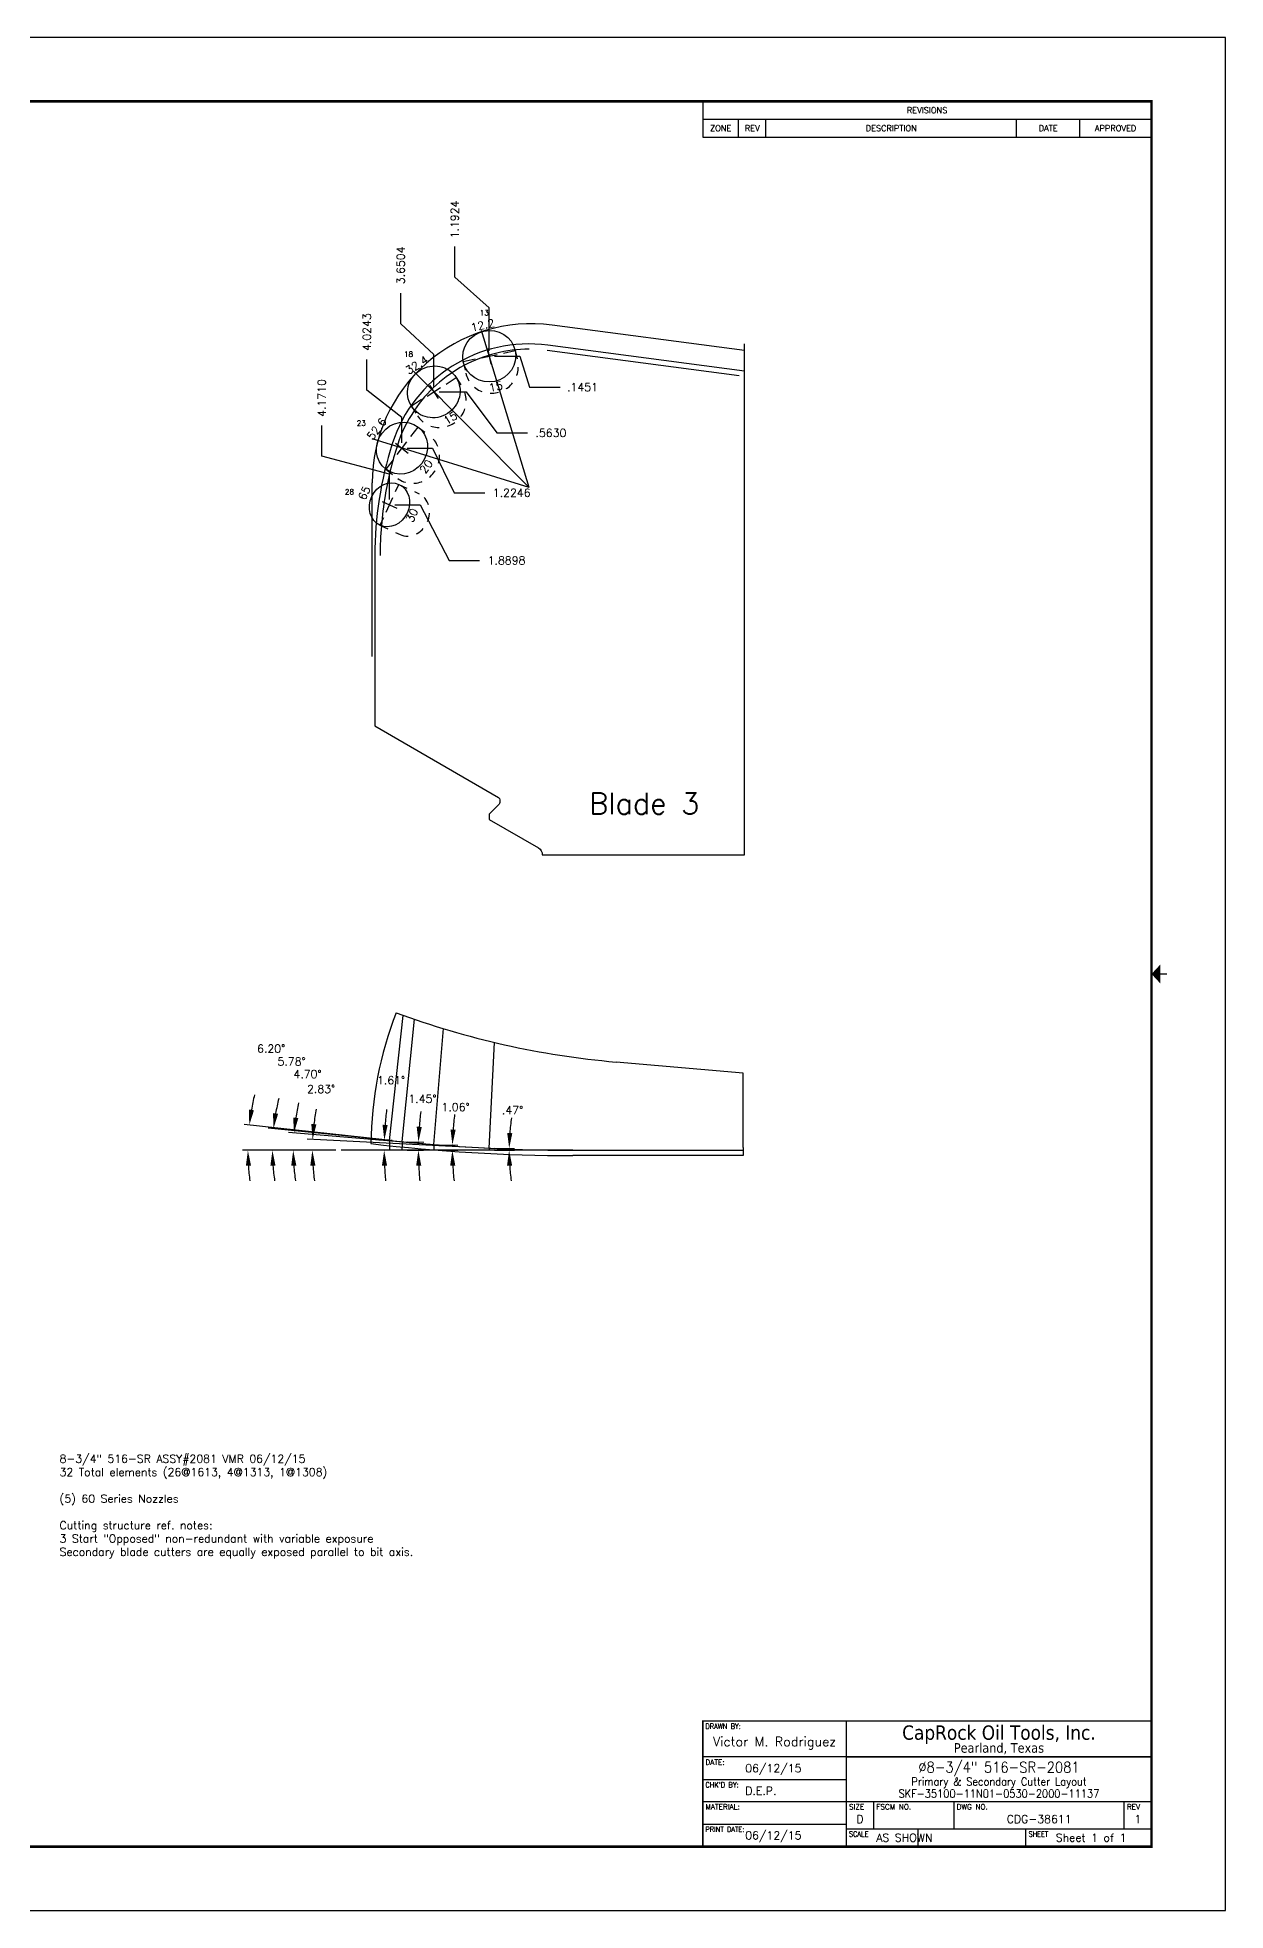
# Model space of a CAD drawing. Extents: x 72.5 to 140.5, y 4 to 26.
# Drawn here: x 92.53 to 106.5, y 3.96 to 25.96 of the extents above; entities that cross this region are included whole.
import ezdxf
from ezdxf.enums import TextEntityAlignment as Align

# ---------------------------------------------------------------- set-up
doc = ezdxf.new("R2010")
doc.units = 0
doc.header["$MEASUREMENT"] = 0
doc.header["$PDMODE"] = 3
doc.linetypes.add('CENTER2', pattern=[1.125, 0.75, -0.125, 0.125, -0.125])
doc.linetypes.add('HIDDEN2', pattern=[0.1875, 0.125, -0.0625])
doc.layers.get('0').update_dxf_attribs({"linetype": 'CONTINUOUS'})
doc.layers.get('Defpoints').update_dxf_attribs({"color": 10, "linetype": 'CONTINUOUS'})
doc.layers.add('Blade3', color=7, linetype='CONTINUOUS', true_color=0x00cc00)
for name, color, linetype in [('CLine', 5, 'CENTER2'), ('Dims', 4, 'CONTINUOUS'), ('Title Block', 7, 'CONTINUOUS')]:
    doc.layers.add(name, color=color, linetype=linetype)
doc.styles.add('Block', font='tahoma.ttf')
doc.styles.add('RomanD', font='romand.shx', dxfattribs={"width": 0.9})
doc.styles.add('RomanS', font='romans')
doc.dimstyles.get("Standard").update_dxf_attribs({"dimtxt": 0.094, "dimasz": 0.18, "dimexe": 0.0625, "dimexo": 0.0625, "dimgap": 0.09, "dimtad": 0, "dimtih": 1, "dimtoh": 1, "dimdec": 4, "dimzin": 4, "dimdsep": 46, "dimtxsty": 'RomanS', "dimcen": 0.09, "dimazin": 1, "dimtfac": 1, "dimtdec": 4, "dimtofl": 0, "dimtmove": 0, "dimatfit": 1, "dimfxl": 1, "dimtolj": 1, "dimtzin": 0, "dimarcsym": 0})

# ---------------------------------------------------------------- blocks, each defined once
blk = doc.blocks.new('COT_Dblock')
at = {"layer": 'Defpoints'}
blk.add_point((33.812, 21.812), dxfattribs=at)
at = {"layer": 'Title Block'}
for p, q in [((27.857, 21.25), (27.857, 20.828)), ((27.857, 21.039), (33.13, 21.039)), ((28.278, 20.828), (28.278, 21.039)), ((28.599, 20.828), (28.599, 21.039)), ((31.544, 20.828), (31.544, 21.039)), ((32.286, 20.828), (32.286, 21.039)), ((27.857, 20.828), (33.13, 20.828)), ((29.544, 1.805), (27.857, 1.805)), ((27.857, 1.539), (29.544, 1.539)), ((27.857, 1.282), (33.13, 1.282)), ((29.865, 0.961), (29.865, 1.282)), ((30.81, 0.961), (30.81, 1.282)), ((32.809, 0.961), (32.809, 1.282)), ((27.857, 1.016), (29.544, 1.016)), ((29.544, 0.961), (33.13, 0.961)), ((30.388, 0.75), (30.388, 0.961)), ((31.653, 0.75), (31.653, 0.961))]:
    blk.add_line(p, q, dxfattribs=at)
at = {"layer": 'Title Block', "color": 8}
blk.add_lwpolyline([(0, 0), (34, 0), (34, 22), (0, 22)], close=True, dxfattribs=at)
at = {"layer": 'Title Block', "const_width": 0.03}
blk.add_lwpolyline([(33.13, 21.25), (0.87, 21.25), (0.87, 0.75), (33.13, 0.75)], close=True, dxfattribs=at)
at = {"layer": 'Title Block'}
for points, const_width in [([(33.31, 11), (33.235, 11)], 0.015), ([(27.857, 0.75), (27.857, 2.227), (33.13, 2.227)], 0.0169), ([(29.544, 0.75), (29.544, 2.227)], 0.0169), ([(29.544, 1.805), (33.13, 1.805)], 0.0169)]:
    blk.add_lwpolyline(points, dxfattribs=dict(at, const_width=const_width))
blk.add_solid([(33.235, 10.887), (33.235, 11.113), (33.13, 11)], dxfattribs=at)
for s, height, style, p in [('REVISIONS', 0.0703, 'RomanS', (30.493, 21.145)), ('ZONE', 0.0703, 'RomanS', (28.067, 20.934)), ('REV', 0.0703, 'RomanS', (28.439, 20.934)), ('DESCRIPTION', 0.07031, 'RomanS', (30.071, 20.934)), ('DATE', 0.0703, 'RomanS', (31.915, 20.934)), ('APPROVED', 0.0703, 'RomanS', (32.708, 20.934)), ('CapRock Oil Tools, Inc.', 0.16875, 'Block', (31.337, 2.09)), ('Pearland, Texas', 0.1125, 'Block', (31.337, 1.91))]:
    blk.add_text(s, height=height, dxfattribs=dict(at, style=style)).set_placement(p, align=Align.MIDDLE_CENTER)
at = {"layer": 'Title Block', "style": 'RomanS'}
for s, width, p in [('DRAWN BY:', 0.86, (27.888, 2.195)), ("CHK'D BY:", 0.91, (27.888, 1.508)), ('PRINT DATE:', 0.78, (27.888, 0.985)), ('SCALE', 0.9, (29.575, 0.93)), ('SHEET', 0.9, (31.685, 0.93))]:
    blk.add_text(s, height=0.0625, dxfattribs=dict(at, width=width)).set_placement(p, align=Align.TOP_LEFT)
for s, p in [('DATE:', (27.888, 1.773)), ('MATERIAL:', (27.888, 1.25)), ('SIZE', (29.575, 1.25)), ('FSCM NO.', (29.896, 1.25)), ('DWG NO.', (30.841, 1.25)), ('REV', (32.841, 1.25))]:
    blk.add_text(s, height=0.0625, dxfattribs=at).set_placement(p, align=Align.TOP_LEFT)
at = {"layer": 'Title Block', "color": 3, "style": 'RomanS'}
blk.add_text('D', height=0.094, dxfattribs=at).set_placement((29.704, 1.121), align=Align.TOP_CENTER)
at = {"layer": 'Title Block', "color": 1, "style": 'RomanS', "flags": 8}
for tag, p in [('FNAME', (0.62, 3.75)), ('REVDATE', (0.62, 2.25)), ('USER', (0.62, 0.75))]:
    blk.add_attdef(tag, text='', height=0.047, rotation=90, dxfattribs=at).set_placement(p, align=Align.BOTTOM_LEFT)
at = {"layer": 'Title Block', "color": 3, "style": 'RomanS', "flags": 8}
blk.add_attdef('DRAWN', text='', height=0.11, dxfattribs=at).set_placement((28.7, 1.984), align=Align.MIDDLE_CENTER)
for tag, p in [('DDATE', (28.356, 1.672)), ('CHECK', (28.356, 1.406)), ('MATRL', (28.356, 1.149)), ('PDATE', (28.356, 0.883)), ('SCALE', (29.896, 0.855)), ('SHEET', (32.005, 0.855))]:
    blk.add_attdef(tag, text='', height=0.094, dxfattribs=at).set_placement(p, align=Align.MIDDLE_LEFT)
at = {"layer": 'Title Block', "color": 3, "style": 'RomanD', "width": 0.9, "flags": 8}
for tag, height, p in [('TITL1', 0.125, (31.337, 1.684)), ('TITL2', 0.094, (31.337, 1.514)), ('TITL3', 0.094, (31.337, 1.374))]:
    blk.add_attdef(tag, text='', height=height, dxfattribs=at).set_placement(p, align=Align.MIDDLE_CENTER)
at = {"layer": 'Title Block', "color": 3, "style": 'RomanS', "flags": 8}
for tag, p in [('FSCM#', (30.337, 1.121)), ('DWG#', (31.81, 1.121)), ('REV#', (32.97, 1.121))]:
    blk.add_attdef(tag, text='', height=0.094, dxfattribs=at).set_placement(p, align=Align.TOP_CENTER)
blk = doc.blocks.new('CMark')
at = {"layer": 'CLine'}
for p, q in [((-0.094, 0), (0.094, 0)), ((0, 0.094), (0, -0.094))]:
    blk.add_line(p, q, dxfattribs=at)
blk = doc.blocks.new('1613@15')
for p, q in [((-0.17, 0), (-0.312, 0)), ((0.171, 0), (0.312, 0))]:
    blk.add_line(p, q)
at = {"color": 8, "linetype": 'HIDDEN2', "ltscale": 0.5}
blk.add_line((-0.312, 0), (-0.312, -0.135), dxfattribs=at)
at = {"color": 8, "linetype": 'HIDDEN2', "ltscale": 0.5, "flags": 128}
blk.add_lwpolyline([(0.312, 0), (0.312, -0.135)], dxfattribs=at)
blk.add_ellipse((0, 0), major_axis=(-0.312, 0), ratio=0.965926, start_param=-3.141592653589793, end_param=3.141592653589793)
at = {"color": 8, "linetype": 'HIDDEN2', "ltscale": 0.5}
blk.add_ellipse((0, -0.135), major_axis=(-0.312, 0), ratio=0.965926, start_param=0, end_param=3.141593, dxfattribs=at)
blk.add_blockref('CMark', (0, 0))
at = {"style": 'RomanS'}
blk.add_text('15', height=0.094, dxfattribs=at).set_placement((0, -0.364), align=Align.MIDDLE_CENTER)
blk.add_attdef('ANG', text='', height=0.094, dxfattribs=at).set_placement((0, 0.298), align=Align.BOTTOM_CENTER)
blk = doc.blocks.new('*D248')
at = {"layer": 'Defpoints', "color": 0, "transparency": 16777216}
for p in [(97.437, 23.501), (99.036, 22.358), (97.843, 22.212)]:
    blk.add_point(p, dxfattribs=at)
at = {"layer": 'Dims', "color": 0, "lineweight": -2, "transparency": 16777216}
for p, q in [((97.437, 23.141), (97.437, 23.501)), ((97.843, 22.781), (97.437, 23.141)), ((97.843, 22.275), (97.843, 22.781))]:
    blk.add_line(p, q, dxfattribs=at)
at = {"layer": 'Dims', "color": 0, "transparency": 16777216, "insert": (97.437, 23.819), "char_height": 0.094, "attachment_point": 5, "rotation": 90, "style": 'RomanS'}
blk.add_mtext('\\A1;1.1924', dxfattribs=at)
blk = doc.blocks.new('*D249')
at = {"layer": 'Defpoints', "color": 0, "transparency": 16777216}
for p in [(96.802, 22.955), (100.842, 22.358), (97.191, 21.795)]:
    blk.add_point(p, dxfattribs=at)
at = {"layer": 'Dims', "color": 0, "lineweight": -2, "transparency": 16777216}
for p, q in [((96.802, 22.595), (96.802, 22.955)), ((97.191, 22.235), (96.802, 22.595)), ((97.191, 21.857), (97.191, 22.235))]:
    blk.add_line(p, q, dxfattribs=at)
at = {"layer": 'Dims', "color": 0, "transparency": 16777216, "insert": (96.802, 23.28), "char_height": 0.094, "attachment_point": 5, "rotation": 90, "style": 'RomanS'}
blk.add_mtext('\\A1;3.6504', dxfattribs=at)
blk = doc.blocks.new('*D250')
at = {"layer": 'Defpoints', "color": 0, "transparency": 16777216}
for p in [(100.842, 22.358), (96.405, 22.173), (96.817, 21.133)]:
    blk.add_point(p, dxfattribs=at)
at = {"layer": 'Dims', "color": 0, "lineweight": -2, "transparency": 16777216}
for p, q in [((96.405, 21.813), (96.405, 22.173)), ((96.817, 21.493), (96.405, 21.813)), ((96.817, 21.195), (96.817, 21.493))]:
    blk.add_line(p, q, dxfattribs=at)
at = {"layer": 'Dims', "color": 0, "transparency": 16777216, "insert": (96.405, 22.496), "char_height": 0.094, "attachment_point": 5, "rotation": 90, "style": 'RomanS'}
blk.add_mtext('\\A1;4.0243', dxfattribs=at)
blk = doc.blocks.new('*D251')
at = {"layer": 'Defpoints', "color": 0, "transparency": 16777216}
for p in [(100.842, 22.358), (97.843, 22.212), (98.677, 21.85)]:
    blk.add_point(p, dxfattribs=at)
at = {"layer": 'Dims', "color": 0, "lineweight": -2, "transparency": 16777216}
for p, q in [((97.906, 22.212), (98.203, 22.212)), ((98.203, 22.212), (98.317, 21.85)), ((98.317, 21.85), (98.677, 21.85))]:
    blk.add_line(p, q, dxfattribs=at)
at = {"layer": 'Dims', "color": 0, "transparency": 16777216, "insert": (98.939, 21.85), "char_height": 0.094, "attachment_point": 5, "style": 'RomanS'}
blk.add_mtext('\\A1;.1451', dxfattribs=at)
blk = doc.blocks.new('*D252')
at = {"layer": 'Defpoints', "color": 0, "transparency": 16777216}
for p in [(100.842, 22.358), (97.191, 21.795), (98.292, 21.312)]:
    blk.add_point(p, dxfattribs=at)
at = {"layer": 'Dims', "color": 0, "lineweight": -2, "transparency": 16777216}
for p, q in [((97.254, 21.795), (97.572, 21.795)), ((97.572, 21.795), (97.932, 21.312)), ((97.932, 21.312), (98.292, 21.312))]:
    blk.add_line(p, q, dxfattribs=at)
at = {"layer": 'Dims', "color": 0, "transparency": 16777216, "insert": (98.568, 21.312), "char_height": 0.094, "attachment_point": 5, "style": 'RomanS'}
blk.add_mtext('\\A1;.5630', dxfattribs=at)
blk = doc.blocks.new('*D253')
at = {"layer": 'Defpoints', "color": 0, "transparency": 16777216}
for p in [(100.842, 22.358), (96.817, 21.133), (97.791, 20.609)]:
    blk.add_point(p, dxfattribs=at)
at = {"layer": 'Dims', "color": 0, "lineweight": -2, "transparency": 16777216}
for p, q in [((96.88, 21.133), (97.177, 21.133)), ((97.177, 21.133), (97.431, 20.609)), ((97.431, 20.609), (97.791, 20.609))]:
    blk.add_line(p, q, dxfattribs=at)
at = {"layer": 'Dims', "color": 0, "transparency": 16777216, "insert": (98.107, 20.609), "char_height": 0.094, "attachment_point": 5, "style": 'RomanS'}
blk.add_mtext('\\A1;1.2246', dxfattribs=at)
blk = doc.blocks.new('1613@20')
for p, q in [((-0.17, 0), (-0.312, 0)), ((0.171, 0), (0.312, 0))]:
    blk.add_line(p, q)
at = {"color": 8, "linetype": 'HIDDEN2', "ltscale": 0.5}
blk.add_line((-0.312, 0), (-0.312, -0.178), dxfattribs=at)
at = {"color": 8, "linetype": 'HIDDEN2', "ltscale": 0.5, "flags": 128}
blk.add_lwpolyline([(0.312, 0), (0.312, -0.178)], dxfattribs=at)
blk.add_ellipse((0, 0), major_axis=(-0.312, 0), ratio=0.939693, start_param=-3.141592653589793, end_param=3.141592653589793)
at = {"color": 8, "linetype": 'HIDDEN2', "ltscale": 0.5}
blk.add_ellipse((0, -0.178), major_axis=(-0.312, 0), ratio=0.939693, start_param=0, end_param=3.141593, dxfattribs=at)
blk.add_blockref('CMark', (0, 0))
at = {"style": 'RomanS'}
blk.add_text('20', height=0.094, dxfattribs=at).set_placement((0, -0.356), align=Align.MIDDLE_CENTER)
blk.add_attdef('ANG', text='', height=0.094, dxfattribs=at).set_placement((0, 0.298), align=Align.BOTTOM_CENTER)
blk = doc.blocks.new('1313@30')
for p, q in [((-0.17, 0), (-0.265, 0)), ((0.171, 0), (0.264, 0))]:
    blk.add_line(p, q)
at = {"color": 8, "linetype": 'HIDDEN2', "ltscale": 0.5}
blk.add_line((-0.265, 0), (-0.265, -0.26), dxfattribs=at)
at = {"color": 8, "linetype": 'HIDDEN2', "ltscale": 0.5, "flags": 128}
blk.add_lwpolyline([(0.264, 0), (0.264, -0.26)], dxfattribs=at)
blk.add_ellipse((0, 0), major_axis=(0.264, 0), ratio=0.866025)
at = {"color": 8, "linetype": 'HIDDEN2', "ltscale": 0.5}
blk.add_ellipse((0, -0.26), major_axis=(0.264, 0), ratio=0.866025, start_param=3.141593, end_param=6.283185, dxfattribs=at)
blk.add_blockref('CMark', (0, 0))
at = {"style": 'RomanS'}
blk.add_text('30', height=0.094, dxfattribs=at).set_placement((0, -0.292), align=Align.MIDDLE_CENTER)
blk.add_attdef('ANG', text='', height=0.094, dxfattribs=at).set_placement((0, 0.251), align=Align.BOTTOM_CENTER)
blk = doc.blocks.new('*D319')
at = {"layer": 'Defpoints', "color": 0, "transparency": 16777216}
for p in [(100.842, 22.358), (95.874, 21.4), (96.671, 20.468)]:
    blk.add_point(p, dxfattribs=at)
at = {"layer": 'Dims', "color": 0, "lineweight": -2, "transparency": 16777216}
for p, q in [((95.874, 21.04), (95.874, 21.4)), ((96.671, 20.828), (95.874, 21.04)), ((96.671, 20.53), (96.671, 20.828))]:
    blk.add_line(p, q, dxfattribs=at)
at = {"layer": 'Dims', "color": 0, "transparency": 16777216, "insert": (95.874, 21.722), "char_height": 0.094, "attachment_point": 5, "rotation": 90, "style": 'RomanS'}
blk.add_mtext('\\A1;4.1710', dxfattribs=at)
blk = doc.blocks.new('*D320')
at = {"layer": 'Defpoints', "color": 0, "transparency": 16777216}
for p in [(100.842, 22.358), (96.671, 20.468), (97.73, 19.815)]:
    blk.add_point(p, dxfattribs=at)
at = {"layer": 'Dims', "color": 0, "lineweight": -2, "transparency": 16777216}
for p, q in [((96.733, 20.468), (97.031, 20.468)), ((97.031, 20.468), (97.37, 19.815)), ((97.37, 19.815), (97.73, 19.815))]:
    blk.add_line(p, q, dxfattribs=at)
at = {"layer": 'Dims', "color": 0, "transparency": 16777216, "insert": (98.046, 19.815), "char_height": 0.094, "attachment_point": 5, "style": 'RomanS'}
blk.add_mtext('\\A1;1.8898', dxfattribs=at)
blk = doc.blocks.new('*D343')
at = {"layer": 'Defpoints', "color": 0, "transparency": 16777216}
for p in [(96.756, 12.994), (96.881, 12.981), (95.296, 12.971), (96.101, 12.886), (98.827, 12.886)]:
    blk.add_point(p, dxfattribs=at)
at = {"layer": 'Dims', "color": 0, "lineweight": -2, "transparency": 16777216}
for p, q in [((96.694, 13), (95.245, 13.147)), ((96.039, 12.886), (95.232, 12.886))]:
    blk.add_line(p, q, dxfattribs=at)
for start, end in [(166.0505, 170.135), (184.0845, 188.1691)]:
    blk.add_arc((97.82, 12.886), 2.525, start, end, dxfattribs=at)
at = {"layer": 'Dims', "color": 0, "transparency": 16777216}
for points in [[(95.362, 13.315), (95.302, 13.323), (95.307, 13.141)], [(95.271, 12.705), (95.331, 12.707), (95.295, 12.886)]]:
    blk.add_solid(points, dxfattribs=at)
at = {"layer": 'Dims', "color": 0, "transparency": 16777216, "insert": (95.52, 13.929), "char_height": 0.094, "attachment_point": 5, "style": 'RomanS'}
blk.add_mtext('\\A1;5.78°', dxfattribs=at)
blk = doc.blocks.new('*D344')
at = {"layer": 'Defpoints', "color": 0, "transparency": 16777216}
for p in [(95.54, 12.954), (96.101, 12.886), (97.13, 12.958), (97.254, 12.948), (98.827, 12.886)]:
    blk.add_point(p, dxfattribs=at)
at = {"layer": 'Dims', "color": 0, "lineweight": -2, "transparency": 16777216}
for p, q in [((97.067, 12.964), (95.485, 13.094)), ((96.039, 12.886), (95.477, 12.886))]:
    blk.add_line(p, q, dxfattribs=at)
for start, end in [(166.9395, 171.1181), (184.1786, 188.3573)]:
    blk.add_arc((98.008, 12.886), 2.469, start, end, dxfattribs=at)
at = {"layer": 'Dims', "color": 0, "transparency": 16777216}
for points in [[(95.599, 13.264), (95.539, 13.271), (95.548, 13.089)], [(95.516, 12.705), (95.576, 12.707), (95.539, 12.886)]]:
    blk.add_solid(points, dxfattribs=at)
at = {"layer": 'Dims', "color": 0, "transparency": 16777216, "insert": (95.707, 13.781), "char_height": 0.094, "attachment_point": 5, "style": 'RomanS'}
blk.add_mtext('\\A1;4.70°', dxfattribs=at)
blk = doc.blocks.new('*D345')
at = {"layer": 'Defpoints', "color": 0, "transparency": 16777216}
for p in [(95.764, 12.929), (96.101, 12.886), (97.781, 12.914), (97.906, 12.907), (98.827, 12.886)]:
    blk.add_point(p, dxfattribs=at)
at = {"layer": 'Dims', "color": 0, "lineweight": -2, "transparency": 16777216}
for p, q in [((97.718, 12.917), (95.705, 13.016)), ((96.039, 12.886), (95.701, 12.886))]:
    blk.add_line(p, q, dxfattribs=at)
for start, end in [(169.1479, 173.1604), (184.0126, 188.0251)]:
    blk.add_arc((98.335, 12.886), 2.571, start, end, dxfattribs=at)
at = {"layer": 'Dims', "color": 0, "transparency": 16777216}
for points in [[(95.812, 13.19), (95.752, 13.195), (95.767, 13.013)], [(95.74, 12.705), (95.8, 12.707), (95.764, 12.886)]]:
    blk.add_solid(points, dxfattribs=at)
at = {"layer": 'Dims', "color": 0, "transparency": 16777216, "insert": (95.867, 13.606), "char_height": 0.094, "attachment_point": 5, "style": 'RomanS'}
blk.add_mtext('\\A1;2.83°', dxfattribs=at)
blk = doc.blocks.new('*D346')
at = {"layer": 'Defpoints', "color": 0, "transparency": 16777216}
for p in [(96.819, 12.988), (96.817, 12.886), (97.01, 12.918), (100.827, 12.886)]:
    blk.add_point(p, dxfattribs=at)
at = {"layer": 'Dims', "color": 0, "lineweight": -2, "transparency": 16777216}
for p, q in [((96.881, 12.986), (97.073, 12.981)), ((96.88, 12.886), (97.072, 12.886))]:
    blk.add_line(p, q, dxfattribs=at)
for start, end in [(173.1468, 175.8489), (182.7021, 185.4043)]:
    blk.add_arc((100.827, 12.886), 3.817, start, end, dxfattribs=at)
at = {"layer": 'Dims', "color": 0, "transparency": 16777216}
for points in [[(97.05, 13.161), (96.99, 13.164), (97.011, 12.983)], [(96.984, 12.706), (97.044, 12.707), (97.01, 12.886)]]:
    blk.add_solid(points, dxfattribs=at)
at = {"layer": 'Dims', "color": 0, "transparency": 16777216, "insert": (97.058, 13.491), "char_height": 0.094, "attachment_point": 5, "style": 'RomanS'}
blk.add_mtext('\\A1;1.45°', dxfattribs=at)
blk = doc.blocks.new('*D347')
at = {"layer": 'Defpoints', "color": 0, "transparency": 16777216}
for p in [(97.191, 12.886), (97.192, 12.953), (97.409, 12.907), (100.827, 12.886)]:
    blk.add_point(p, dxfattribs=at)
at = {"layer": 'Dims', "color": 0, "lineweight": -2, "transparency": 16777216}
for p, q in [((97.254, 12.952), (97.472, 12.948)), ((97.254, 12.886), (97.472, 12.886))]:
    blk.add_line(p, q, dxfattribs=at)
for start, end in [(172.9053, 175.9236), (183.0183, 186.0366)]:
    blk.add_arc((100.827, 12.886), 3.417, start, end, dxfattribs=at)
at = {"layer": 'Dims', "color": 0, "transparency": 16777216}
for points in [[(97.448, 13.128), (97.388, 13.131), (97.41, 12.949)], [(97.384, 12.706), (97.444, 12.707), (97.409, 12.886)]]:
    blk.add_solid(points, dxfattribs=at)
at = {"layer": 'Dims', "color": 0, "transparency": 16777216, "insert": (97.447, 13.394), "char_height": 0.094, "attachment_point": 5, "style": 'RomanS'}
blk.add_mtext('\\A1;1.06°', dxfattribs=at)
blk = doc.blocks.new('*D348')
at = {"layer": 'Defpoints', "color": 0, "transparency": 16777216}
for p in [(97.843, 12.911), (97.843, 12.886), (98.076, 12.894), (100.827, 12.886)]:
    blk.add_point(p, dxfattribs=at)
at = {"layer": 'Dims', "color": 0, "lineweight": -2, "transparency": 16777216}
for p, q in [((97.906, 12.91), (98.139, 12.908)), ((97.906, 12.886), (98.139, 12.886))]:
    blk.add_line(p, q, dxfattribs=at)
for start, end in [(172.0326, 175.7833), (183.7507, 187.5014)]:
    blk.add_arc((100.827, 12.886), 2.75, start, end, dxfattribs=at)
at = {"layer": 'Dims', "color": 0, "transparency": 16777216}
for points in [[(98.114, 13.087), (98.054, 13.09), (98.077, 12.909)], [(98.052, 12.705), (98.112, 12.707), (98.076, 12.886)]]:
    blk.add_solid(points, dxfattribs=at)
at = {"layer": 'Dims', "color": 0, "transparency": 16777216, "insert": (98.117, 13.357), "char_height": 0.094, "attachment_point": 5, "style": 'RomanS'}
blk.add_mtext('\\A1;.47°', dxfattribs=at)
blk = doc.blocks.new('*D372')
at = {"layer": 'Defpoints', "color": 0, "transparency": 16777216}
for p in [(96.672, 13.003), (96.608, 12.926), (96.671, 12.886), (100.827, 12.886)]:
    blk.add_point(p, dxfattribs=at)
at = {"layer": 'Dims', "color": 0, "lineweight": -2, "transparency": 16777216}
for p, q in [((96.61, 13.005), (96.547, 13.006)), ((96.608, 12.886), (96.546, 12.886))]:
    blk.add_line(p, q, dxfattribs=at)
for start, end in [(173.5004, 175.9454), (182.445, 184.89)]:
    blk.add_arc((100.827, 12.886), 4.218, start, end, dxfattribs=at)
at = {"layer": 'Dims', "color": 0, "transparency": 16777216}
for points in [[(96.649, 13.183), (96.589, 13.186), (96.61, 13.005)], [(96.582, 12.706), (96.642, 12.707), (96.608, 12.886)]]:
    blk.add_solid(points, dxfattribs=at)
at = {"layer": 'Dims', "color": 0, "transparency": 16777216, "insert": (96.689, 13.709), "char_height": 0.094, "attachment_point": 5, "style": 'RomanS'}
blk.add_mtext('\\A1;1.61°', dxfattribs=at)
blk = doc.blocks.new('*D373')
at = {"layer": 'Defpoints', "color": 0, "transparency": 16777216}
for p in [(95.008, 12.985), (96.641, 13.006), (96.703, 13), (96.101, 12.886), (98.827, 12.886)]:
    blk.add_point(p, dxfattribs=at)
at = {"layer": 'Dims', "color": 0, "lineweight": -2, "transparency": 16777216}
for p, q in [((96.579, 13.013), (94.961, 13.189)), ((96.039, 12.886), (94.944, 12.886))]:
    blk.add_line(p, q, dxfattribs=at)
for start, end in [(166.2664, 170.0315), (183.7651, 187.5303)]:
    blk.add_arc((97.746, 12.886), 2.74, start, end, dxfattribs=at)
at = {"layer": 'Dims', "color": 0, "transparency": 16777216}
for points in [[(95.078, 13.356), (95.018, 13.365), (95.023, 13.182)], [(94.983, 12.705), (95.043, 12.707), (95.007, 12.886)]]:
    blk.add_solid(points, dxfattribs=at)
at = {"layer": 'Dims', "color": 0, "transparency": 16777216, "insert": (95.28, 14.08), "char_height": 0.094, "attachment_point": 5, "style": 'RomanS'}
blk.add_mtext('\\A1;6.20°', dxfattribs=at)

msp = doc.modelspace()

# ---------------------------------------------------------------- linework, layer by layer
for p, q in [((100.82663, 13.79249), (99.33234, 13.92322)), ((100.82663, 12.91749), (100.82663, 13.79249)), ((100.82663, 12.82374), (98.82663, 12.82374)), ((100.82663, 12.91749), (100.82663, 12.82374))]:
    msp.add_line(p, q)
at = {"color": 5}
msp.add_line((98.82663, 12.88624), (96.10141, 12.88624), dxfattribs=at)
at = {"flags": 128}
for points in [[(100.84162, 22.03886), (98.53063, 22.34311, 0.36263054), (96.70339, 21.1851, 0.07769743), (96.49787, 19.8705), (96.49787, 17.8705), (97.951, 17.03154, -0.26794919), (97.96662, 17.00447), (97.96662, 16.97296, -0.19891237), (97.95747, 16.95086), (97.84162, 16.83501), (97.84162, 16.77251), (98.41975, 16.43873, -0.26794919), (98.46662, 16.35754), (98.52662, 16.35754), (100.84162, 16.35754), (100.84162, 22.35754)], [(98.31097, 22.29504, 0.12331295), (97.54502, 22.10353, 0.12331295)], [(97.54502, 22.10353, 0.12252614), (96.96255, 21.5778, 0.12252614)], [(96.96255, 21.5778, 0.07075561), (96.76291, 21.16602, 0.03606193), (96.61871, 20.57179, 0.01955387)], [(96.61871, 20.57179, 0.04151917), (96.56037, 19.8705)]]:
    msp.add_lwpolyline(points, format="xyb", dxfattribs=at)
msp.add_lwpolyline([(100.77912, 21.98405), (98.52248, 22.28114)], dxfattribs=at)
at = {"color": 1, "flags": 128}
msp.add_lwpolyline([(96.45931, 13.02728, 0.02976323), (98.82663, 12.88624), (100.82663, 12.88624)], format="xyb", dxfattribs=at)
for centre, radius, start, end in [((100.82663, 12.91749), 4.375, 158.777619, 179.37484), ((100.2039, 23.88517), 10, 249.784238, 265), ((98.82663, 32.82374), 20, 263.180784, 270)]:
    msp.add_arc(centre, radius, start, end)
at = {"layer": 'Blade3'}
for q in [(97.75181, 22.51423), (96.95081, 22.03612), (96.46873, 21.24098)]:
    msp.add_line((98.31037, 20.67004), q, dxfattribs=at)
at = {"layer": 'Dims'}
for p, q in [((100.84162, 22.28028), (98.58071, 22.57793)), ((96.46662, 18.68436), (96.46662, 20.72393)), ((96.67224, 13.00298), (96.83179, 14.47088)), ((96.81858, 12.98762), (96.96404, 14.42455)), ((97.19185, 12.95337), (97.30387, 14.31491)), ((97.84331, 12.9105), (97.90467, 14.15308)), ((96.70331, 12.9996), (96.64117, 13.00635)), ((96.7564, 12.99391), (96.88076, 12.98132)), ((97.12956, 12.9585), (97.25414, 12.94825)), ((97.78089, 12.91358), (97.90573, 12.90742))]:
    msp.add_line(p, q, dxfattribs=at)
for centre, radius, start in [((98.33662, 20.72393), 1.87, 82.5), ((100.82663, 12.88624), 4.15603, 178.390382), ((100.82663, 12.88624), 4.00934, 178.551055), ((100.82663, 12.88624), 3.6354, 178.941856), ((100.82663, 12.88624), 2.98342, 179.534018)]:
    msp.add_arc(centre, radius, start, 180, dxfattribs=at)

# ---------------------------------------------------------------- block references
ref = msp.add_blockref('COT_Dblock', (72.49537, 3.9569))
ref.add_attrib('TITL1', 'Ø8-3/4" 516-SR-2081', dxfattribs={"layer": 'Title Block', "color": 3, "height": 0.125, "style": 'RomanD', "width": 0.9, "flags": 8}).set_placement((103.8324, 5.64043), align=Align.MIDDLE_CENTER)
ref.add_attrib('TITL2', 'Primary & Secondary Cutter Layout', dxfattribs={"layer": 'Title Block', "color": 3, "height": 0.094, "style": 'RomanD', "width": 0.9, "flags": 8}).set_placement((103.8324, 5.47123), align=Align.MIDDLE_CENTER)
ref.add_attrib('TITL3', 'SKF-35100-11N01-0530-2000-11137', dxfattribs={"layer": 'Title Block', "color": 3, "height": 0.094, "style": 'RomanD', "width": 0.9, "flags": 8}).set_placement((103.8324, 5.33083), align=Align.MIDDLE_CENTER)
ref.add_attrib('DWG#', 'CDG-38611', dxfattribs={"layer": 'Title Block', "color": 3, "height": 0.094, "style": 'RomanS', "flags": 8}).set_placement((104.3049, 5.07815), align=Align.TOP_CENTER)
ref.add_attrib('REV#', '1', dxfattribs={"layer": 'Title Block', "color": 3, "height": 0.094, "style": 'RomanS', "flags": 8}).set_placement((105.46506, 5.07815), align=Align.TOP_CENTER)
ref.add_attrib('SHEET', 'Sheet 1 of 1', dxfattribs={"layer": 'Title Block', "color": 3, "height": 0.094, "style": 'RomanS', "flags": 8}).set_placement((104.50068, 4.81237), align=Align.MIDDLE_LEFT)
ref.add_attrib('SCALE', 'AS SHOWN', dxfattribs={"layer": 'Title Block', "color": 3, "height": 0.094, "style": 'RomanS', "flags": 8}).set_placement((102.39131, 4.81237), align=Align.MIDDLE_LEFT)
ref.add_attrib('DRAWN', 'Victor M. Rodriguez', dxfattribs={"layer": 'Title Block', "color": 3, "height": 0.11, "style": 'RomanS', "flags": 8}).set_placement((101.19568, 5.94128), align=Align.MIDDLE_CENTER)
ref.add_attrib('DDATE', '06/12/15', dxfattribs={"layer": 'Title Block', "color": 3, "height": 0.094, "style": 'RomanS', "flags": 8}).set_placement((100.85127, 5.6287), align=Align.MIDDLE_LEFT)
ref.add_attrib('CHECK', 'D.E.P.', dxfattribs={"layer": 'Title Block', "color": 3, "height": 0.094, "style": 'RomanS', "flags": 8}).set_placement((100.85127, 5.36292), align=Align.MIDDLE_LEFT)
ref.add_attrib('PDATE', '06/12/15', dxfattribs={"layer": 'Title Block', "color": 3, "height": 0.094, "style": 'RomanS', "flags": 8}).set_placement((100.85127, 4.83979), align=Align.MIDDLE_LEFT)
at = {"layer": 'Blade3'}
for name, p, rotation, values in [('1613@15', (97.84321, 22.21245), 12.2, {'ANG': '12.2'}), ('1613@15', (97.19123, 21.79454), 32.40000000000001, {'ANG': '32.4'}), ('1613@20', (96.8173, 21.13292), 52.60000000000001, {'ANG': '52.6'}), ('1313@30', (96.6706, 20.46773), 65, {'ANG': '65'})]:
    msp.add_blockref(name, p, dxfattribs=dict(at, rotation=rotation)).add_auto_attribs(values)

# ---------------------------------------------------------------- texts
at = {"insert": (92.79357, 9.31011), "char_height": 0.09375, "width": 7.2757161, "attachment_point": 1, "style": 'RomanS'}
msp.add_mtext('8-3/4" 516-SR ASSY#2081 VMR 06/12/15\\P32 Total elements (26@1613, 4@1313, 1@1308)\\P\\P(5) 60 Series Nozzles\\P\\PCutting structure ref. notes:\\P3 Start "Opposed" non-redundant with variable exposure\\PSecondary blade cutters are equally exposed parallel to bit axis.\\P\\P  ', dxfattribs=at)
at = {"layer": 'Blade3', "style": 'RomanS'}
for s, p in [('13', (97.72989, 22.69166)), ('18', (96.84126, 22.20707)), ('23', (96.2854, 21.39607)), ('28', (96.14635, 20.5889))]:
    msp.add_text(s, height=0.0625, dxfattribs=at).set_placement(p)
at = {"layer": 'Dims', "style": 'RomanS'}
msp.add_text('Blade 3', height=0.25, dxfattribs=at).set_placement((99.01538, 16.83498))

# ---------------------------------------------------------------- dimensions: what is measured, and where the dimension line sits
at = {"layer": 'Dims'}
for feature_location, offset, dtype, origin, picture, middle in [((97.84321, 22.21245), (-0.40612, 1.28852), 1, (99.03558, 22.35754), '*D248', (97.43709, 23.81926)), ((97.19123, 21.79454), (-0.3894, 1.16005), 1, (100.84162, 22.35754), '*D249', (96.80184, 23.27959)), ((96.8173, 21.13292), (-0.41201, 1.04058), 1, (100.84162, 22.35754), '*D250', (96.40529, 22.49626)), ((96.6706, 20.46773), (-0.79621, 0.93186), 1, (100.84162, 22.35754), '*D319', (95.87439, 21.72235)), ((96.6706, 20.46773), (1.05934, -0.65231), 0, (100.84162, 22.35754), '*D320', (98.04599, 19.81541)), ((96.8173, 21.13292), (0.97377, -0.52363), 0, (100.84162, 22.35754), '*D253', (98.10712, 20.6093)), ((97.19123, 21.79454), (1.10056, -0.48294), 0, (100.84162, 22.35754), '*D252', (98.56756, 21.3116)), ((97.84321, 22.21245), (0.83359, -0.36216), 0, (100.84162, 22.35754), '*D251', (98.93913, 21.85029))]:
    dim = msp.add_ordinate_dim(feature_location=feature_location, offset=offset, dtype=dtype, origin=origin, dimstyle='Standard', dxfattribs=at)
    dim.commit()
    dim.dimension.update_dxf_attribs({"geometry": picture, "text_midpoint": middle})
for base, line1, line2, picture, middle in [((95.00842, 12.98509), ((98.82663, 12.88624), (96.10141, 12.88624)), ((96.70331, 12.9996), (96.64117, 13.00635)), '*D373', (95.28039, 14.07999)), ((95.29599, 12.97115), ((98.82663, 12.88624), (96.10141, 12.88624)), ((96.7564, 12.99391), (96.88076, 12.98132)), '*D343', (95.51968, 13.92853)), ((95.54015, 12.95378), ((98.82663, 12.88624), (96.10141, 12.88624)), ((97.12956, 12.9585), (97.25414, 12.94825)), '*D344', (95.70712, 13.78106)), ((95.76426, 12.928516), ((98.826633, 12.886237), (96.101412, 12.886237)), ((97.780885, 12.913584), (97.905733, 12.907418)), '*D345', (95.866637, 13.605688))]:
    dim = msp.add_angular_dim_2l(base=base, line1=line1, line2=line2, dimstyle='Standard', dxfattribs=at)
    dim.commit()
    dim.dimension.update_dxf_attribs({"geometry": picture, "text_midpoint": middle, "dimtype": 162})
for base, p1, p2, picture, middle in [((96.60839, 12.92574), (96.67224, 13.00298), (96.6706, 12.88624), '*D372', (96.68926, 13.70924)), ((97.0097, 12.91841), (96.81858, 12.98762), (96.8173, 12.88624), '*D346', (97.05777, 13.49095)), ((97.40938, 12.90727), (97.19185, 12.95337), (97.19123, 12.88624), '*D347', (97.44719, 13.39365)), ((98.07648, 12.89369), (97.84331, 12.9105), (97.84321, 12.88624), '*D348', (98.117, 13.35668))]:
    dim = msp.add_angular_dim_3p(base=base, center=(100.82663, 12.88624), p1=p1, p2=p2, dimstyle='Standard', dxfattribs=at)
    dim.commit()
    dim.dimension.update_dxf_attribs({"geometry": picture, "text_midpoint": middle, "dimtype": 165})

doc.saveas('drawing.dxf')
